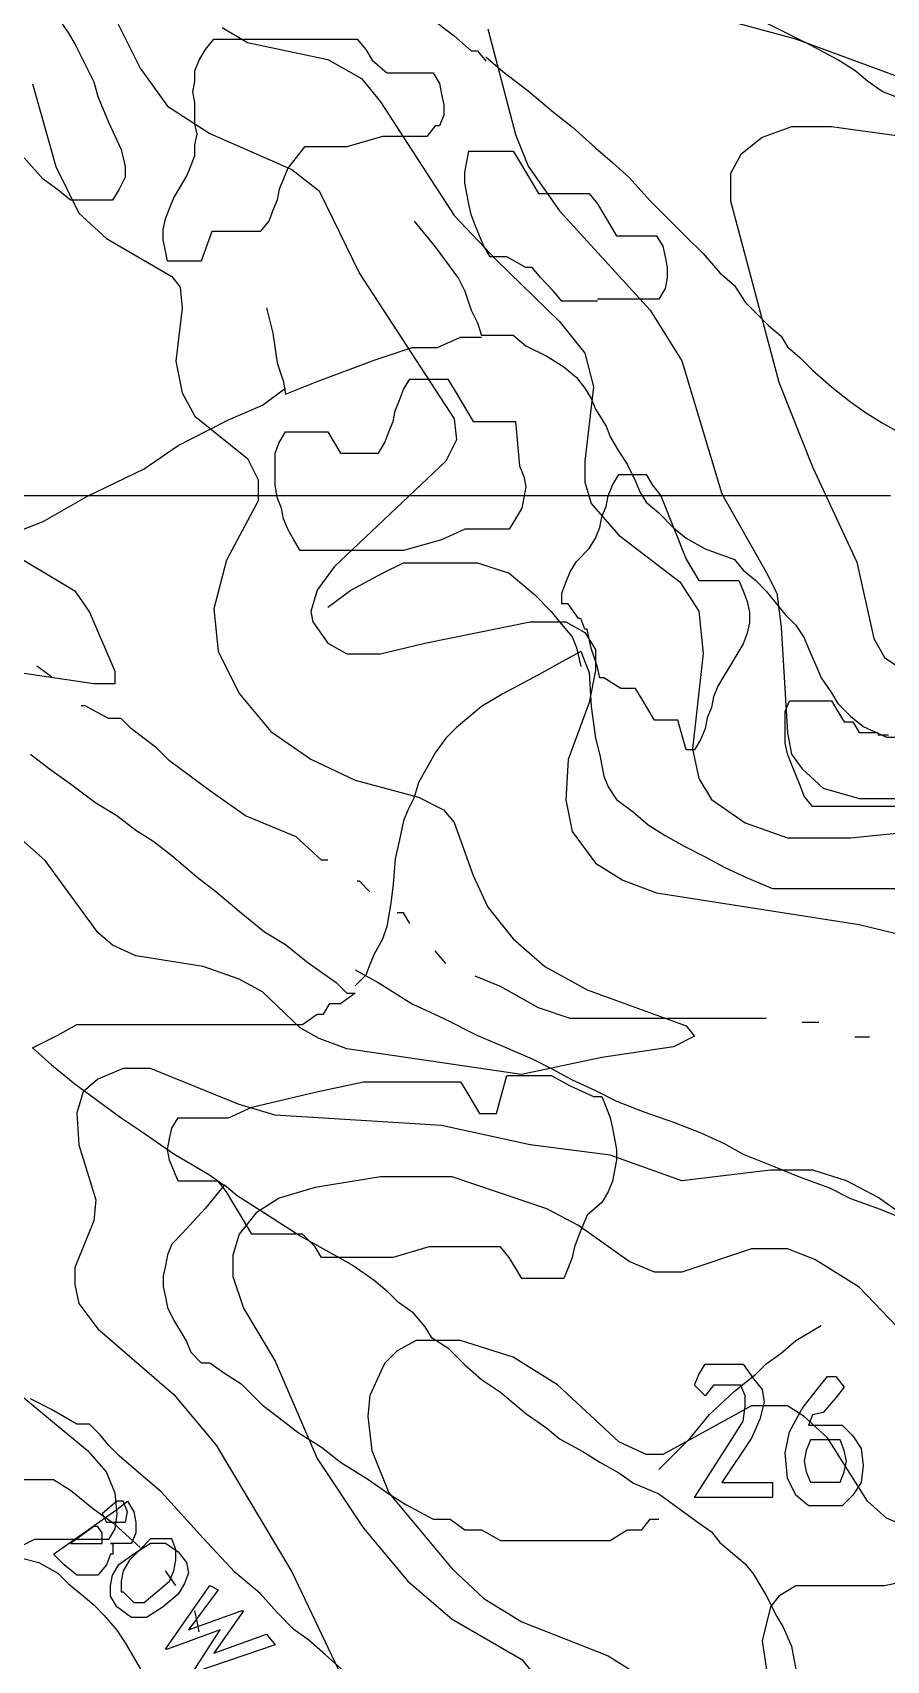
# Model space of a CAD drawing. Extents: x -0.82 to 6.83, y -0.63 to 7.9.
# Drawn here: x 1.087 to 1.3006, y 5.9568 to 6.3638 of the extents above; entities that cross this region are included whole.
import ezdxf

# ---------------------------------------------------------------- set-up
doc = ezdxf.new("R2010")
doc.units = 0
for name, color, linetype in [('Grid', 7, 'CONTINUOUS'), ('Labels', 7, 'CONTINUOUS'), ('roads', 7, 'CONTINUOUS'), ('topo', 7, 'CONTINUOUS'), ('topo_grid', 7, 'CONTINUOUS'), ('water', 7, 'CONTINUOUS'), ('white', 7, 'CONTINUOUS')]:
    doc.layers.add(name, color=color, linetype=linetype)

msp = doc.modelspace()

# ---------------------------------------------------------------- linework, layer by layer
at = {"layer": 'Grid', "color": 1}
for points in [[(1.26736, 6.027204), (1.269469, 6.024559), (1.269995, 6.021384), (1.26894, 6.01715), (1.266831, 6.012388), (1.25945, 6.001275), (1.272104, 6.001275), (1.272104, 5.997571), (1.252597, 5.997571), (1.252597, 5.997571), (1.262087, 6.012388), (1.264722, 6.016621), (1.265249, 6.020325), (1.265249, 6.022971), (1.264196, 6.025617), (1.262614, 6.025617), (1.260505, 6.025617), (1.257342, 6.025617), (1.255233, 6.022971), (1.252598, 6.025617), (1.253651, 6.028263), (1.255233, 6.030909), (1.257869, 6.030909), (1.260504, 6.030909), (1.264722, 6.030909)], [(1.282122, 6.018235), (1.281069, 6.015589), (1.283178, 6.015589), (1.285813, 6.015589), (1.289504, 6.015589), (1.292139, 6.012943), (1.294248, 6.009768), (1.294774, 6.005535), (1.294248, 6.001302), (1.292139, 5.998127), (1.289504, 5.995481), (1.285813, 5.995481), (1.281068, 5.995481), (1.277905, 5.998127), (1.275796, 6.00236), (1.275269, 6.00871), (1.276325, 6.014002), (1.279488, 6.019823), (1.281597, 6.022468), (1.283706, 6.025114), (1.285814, 6.02776), (1.287923, 6.02776), (1.290032, 6.025114), (1.287923, 6.022468), (1.28476, 6.018764)], [(1.283177, 6.001355), (1.285812, 6.001355), (1.287395, 6.001355), (1.288977, 6.001355), (1.29003, 6.004), (1.290556, 6.006646), (1.29003, 6.009292), (1.288977, 6.011938), (1.287395, 6.011938), (1.285286, 6.011938), (1.283177, 6.011938), (1.281595, 6.011938), (1.280542, 6.009292), (1.280015, 6.006646), (1.280542, 6.004), (1.281595, 6.001355)]]:
    msp.add_lwpolyline(points, close=True, dxfattribs=at)
at = {"layer": 'Labels', "color": 6}
for points in [[(1.110764, 5.996619), (1.112346, 5.993973), (1.112873, 5.991327), (1.112873, 5.988681), (1.111817, 5.986035), (1.109182, 5.986035), (1.1076, 5.986035), (1.106547, 5.986035), (1.107073, 5.986035), (1.107073, 5.983389), (1.106547, 5.983389), (1.105491, 5.980744), (1.103382, 5.978098), (1.100746, 5.978098), (1.098111, 5.978098), (1.094947, 5.980744), (1.092312, 5.983389), (1.108129, 5.994502)], [(1.105491, 5.991353), (1.106547, 5.991353), (1.1076, 5.991353), (1.108655, 5.991353), (1.110238, 5.991353), (1.110764, 5.993999), (1.109709, 5.996645), (1.108126, 5.996645), (1.104436, 5.99347)], [(1.103382, 5.990295), (1.102329, 5.990295), (1.096529, 5.986062), (1.097056, 5.986062), (1.098638, 5.986062), (1.10022, 5.986062), (1.101802, 5.986062), (1.103384, 5.986062), (1.10444, 5.986062), (1.10444, 5.986062), (1.10444, 5.988708)], [(1.123418, 5.983971), (1.125527, 5.981326), (1.126053, 5.97868), (1.124997, 5.976034), (1.123415, 5.973388), (1.119724, 5.970213), (1.115506, 5.967567), (1.111815, 5.967567), (1.108124, 5.970213), (1.106542, 5.972859), (1.106542, 5.975505), (1.107069, 5.978151), (1.108651, 5.980796), (1.112341, 5.983442), (1.116559, 5.986088), (1.12025, 5.986088)], [(1.109709, 5.973944), (1.112347, 5.971298), (1.114982, 5.971298), (1.118145, 5.973944), (1.121309, 5.97659), (1.122362, 5.979235), (1.122889, 5.981881), (1.122889, 5.984527), (1.121836, 5.987173), (1.119727, 5.987173), (1.116563, 5.987173), (1.113928, 5.984527), (1.111293, 5.981881), (1.10971, 5.979235), (1.109184, 5.97659), (1.109184, 5.973944)], [(1.133435, 5.974473), (1.126054, 5.964419), (1.139235, 5.969181), (1.139762, 5.969181), (1.13238, 5.958598), (1.145561, 5.96336), (1.14767, 5.960715), (1.127635, 5.953835), (1.127109, 5.953835), (1.133963, 5.964419), (1.120782, 5.959656), (1.120255, 5.959656), (1.131328, 5.975531)]]:
    msp.add_lwpolyline(points, close=True, dxfattribs=at)
at = {"layer": 'roads', "color": 7}
for points in [[(1.171926, 6.376243), (1.174035, 6.376243), (1.177725, 6.373597), (1.180889, 6.370951), (1.18827, 6.366189), (1.192488, 6.363014), (1.196706, 6.359309), (1.198288, 6.359309), (1.200397, 6.356664)], [(1.093888, 6.366876), (1.095997, 6.363701), (1.097579, 6.361056), (1.099688, 6.356822), (1.102323, 6.351531), (1.103376, 6.347826), (1.106012, 6.341476), (1.109176, 6.334597), (1.110229, 6.330364), (1.110229, 6.327718), (1.108649, 6.324543), (1.107067, 6.321897), (1.105485, 6.321897), (1.102849, 6.321897), (1.100741, 6.321897), (1.098105, 6.321897), (1.096523, 6.321897), (1.09336, 6.324543), (1.089669, 6.327189), (1.084924, 6.332481)], [(1.306378, 6.346424), (1.299524, 6.34907), (1.295833, 6.351716), (1.29267, 6.354362), (1.288452, 6.357008), (1.281597, 6.360712), (1.262612, 6.370237)], [(1.200397, 6.357775), (1.204615, 6.354071), (1.210942, 6.349308), (1.217796, 6.343487), (1.222014, 6.340312), (1.227814, 6.335021), (1.232032, 6.331316), (1.23625, 6.327612), (1.241522, 6.321791), (1.247322, 6.315971), (1.250486, 6.312796), (1.254704, 6.308562), (1.258921, 6.3038), (1.262612, 6.300625), (1.265247, 6.296391), (1.271047, 6.290571), (1.274211, 6.287925), (1.275793, 6.285279), (1.278957, 6.282633), (1.28212, 6.279458), (1.286866, 6.275225), (1.291611, 6.271521), (1.295301, 6.268875), (1.299524, 6.266229), (1.304269, 6.263583)], [(1.182471, 6.316659), (1.187743, 6.310309), (1.193543, 6.302371), (1.195125, 6.299196), (1.196708, 6.294434), (1.19829, 6.291259), (1.199345, 6.288084)], [(1.145563, 6.295042), (1.147145, 6.288692), (1.148198, 6.281284), (1.14978, 6.276521), (1.150307, 6.273346)], [(1.150308, 6.273426), (1.158217, 6.276601), (1.172452, 6.281892), (1.181943, 6.285067), (1.18827, 6.285067), (1.194069, 6.287713), (1.199342, 6.287713)], [(1.199343, 6.288189), (1.203561, 6.288189), (1.207252, 6.288189), (1.210415, 6.285544), (1.215688, 6.282898), (1.219906, 6.280252), (1.223069, 6.277606), (1.225178, 6.27496), (1.22676, 6.272314), (1.227813, 6.269669), (1.230451, 6.265435), (1.231504, 6.262789), (1.233613, 6.259085), (1.235721, 6.25591), (1.23783, 6.251677), (1.238886, 6.249031), (1.240468, 6.246385), (1.243632, 6.243739), (1.247323, 6.240035), (1.250486, 6.237389), (1.255231, 6.234744), (1.262613, 6.232098), (1.264722, 6.229452), (1.267885, 6.226806), (1.27052, 6.22416), (1.272629, 6.221514), (1.275267, 6.218339), (1.277902, 6.215694), (1.280011, 6.212519), (1.281064, 6.209873), (1.283172, 6.20511), (1.284228, 6.202464), (1.286863, 6.19876), (1.288445, 6.196114), (1.291608, 6.192939), (1.294772, 6.190294), (1.300576, 6.187648), (1.304794, 6.187648)], [(1.082816, 6.238924), (1.08967, 6.24157), (1.100742, 6.24792), (1.114978, 6.254799), (1.123414, 6.26062), (1.130795, 6.264324), (1.136068, 6.26697), (1.144504, 6.270674), (1.150303, 6.274907)], [(1.160853, 6.220165), (1.166653, 6.224398), (1.174561, 6.228632), (1.179834, 6.231278), (1.184052, 6.231278), (1.191961, 6.231278), (1.198287, 6.231278), (1.206196, 6.228632), (1.20936, 6.225986), (1.212523, 6.22334), (1.216741, 6.219107), (1.21885, 6.216461), (1.222013, 6.212757), (1.223068, 6.210111), (1.224122, 6.205348)], [(1.224124, 6.209105), (1.219379, 6.20646), (1.213579, 6.203285), (1.204616, 6.198522), (1.199344, 6.195347), (1.19618, 6.192701), (1.193017, 6.190055), (1.190382, 6.18741), (1.187744, 6.183705), (1.185635, 6.180001), (1.183526, 6.176297), (1.182473, 6.172593), (1.180891, 6.169418), (1.179838, 6.166772), (1.178783, 6.16201), (1.177729, 6.157247), (1.1772, 6.150897), (1.176674, 6.146135), (1.175621, 6.140314), (1.174565, 6.137139), (1.172456, 6.133435), (1.171401, 6.130789), (1.170348, 6.128143), (1.16771, 6.125497)], [(1.224124, 6.209105), (1.226233, 6.203814), (1.226759, 6.195347), (1.227815, 6.18741), (1.228868, 6.183176), (1.229394, 6.18053), (1.229921, 6.177885), (1.230977, 6.175239), (1.233085, 6.172064), (1.237303, 6.168889), (1.240995, 6.165714), (1.245211, 6.163068), (1.249957, 6.160422), (1.255229, 6.157776), (1.259974, 6.15513), (1.265774, 6.152485), (1.272101, 6.149839), (1.276846, 6.149839), (1.284228, 6.149839), (1.292664, 6.149839), (1.300045, 6.149839), (1.304264, 6.149839)], [(1.086507, 6.183441), (1.091253, 6.179737), (1.096525, 6.176033), (1.102852, 6.17127), (1.108124, 6.168095), (1.11287, 6.164391), (1.117088, 6.161745), (1.121833, 6.158041), (1.12816, 6.152749), (1.132905, 6.149045), (1.139232, 6.143753), (1.145031, 6.138991), (1.150304, 6.135816), (1.155576, 6.131583), (1.159267, 6.128937), (1.162958, 6.126291), (1.165593, 6.123645), (1.167702, 6.123645)], [(1.167708, 6.129466), (1.173507, 6.126291), (1.181943, 6.120999), (1.189852, 6.117295), (1.198288, 6.113062), (1.204615, 6.110416), (1.211996, 6.107241), (1.217269, 6.104595), (1.222014, 6.101949), (1.227814, 6.099303), (1.233086, 6.096658), (1.23994, 6.094012), (1.247322, 6.091366), (1.254176, 6.08872), (1.259976, 6.086074), (1.264725, 6.083428), (1.272634, 6.080253), (1.278961, 6.077608), (1.286342, 6.074962), (1.291615, 6.072316), (1.298996, 6.06967), (1.305323, 6.067024)], [(1.087037, 6.109966), (1.093364, 6.113141), (1.098109, 6.115787), (1.102854, 6.115787), (1.106545, 6.115787), (1.112345, 6.115787), (1.119199, 6.115787), (1.126053, 6.115787), (1.132907, 6.115787), (1.136071, 6.115787), (1.14187, 6.115787), (1.147143, 6.115787), (1.148725, 6.115787), (1.152415, 6.115787), (1.153471, 6.115787), (1.154524, 6.115787), (1.158215, 6.118433), (1.159797, 6.118433), (1.16138, 6.121079), (1.163488, 6.121079), (1.164015, 6.121079), (1.167705, 6.123724)], [(1.087037, 6.109966), (1.091782, 6.105733), (1.097582, 6.10097), (1.109181, 6.092504), (1.113926, 6.089329), (1.122362, 6.083508), (1.131326, 6.078216), (1.135016, 6.07557)], [(1.135018, 6.075703), (1.130272, 6.069882), (1.124473, 6.063532), (1.121835, 6.060886), (1.120782, 6.05824), (1.120256, 6.055594), (1.119729, 6.052948), (1.119729, 6.052948), (1.119729, 6.050303), (1.120256, 6.047657), (1.120782, 6.045011), (1.122364, 6.041836), (1.123947, 6.03919), (1.125529, 6.036544), (1.126584, 6.033898), (1.12922, 6.031253), (1.131328, 6.031253), (1.135019, 6.028607), (1.139237, 6.025961), (1.141873, 6.023315), (1.144508, 6.020669), (1.148726, 6.017494), (1.153471, 6.01379), (1.159271, 6.010086), (1.164016, 6.006382), (1.17087, 6.002148), (1.176143, 5.998444), (1.180361, 5.995798), (1.187215, 5.992094), (1.191433, 5.992094), (1.195123, 5.989448), (1.199341, 5.989448), (1.204087, 5.986803), (1.207777, 5.986803), (1.212523, 5.986803), (1.214631, 5.986803), (1.218849, 5.986803), (1.221485, 5.986803), (1.223593, 5.986803), (1.226757, 5.986803), (1.22992, 5.986803), (1.231505, 5.986803), (1.235723, 5.989448), (1.237832, 5.989448), (1.239414, 5.989448), (1.241523, 5.992094), (1.243632, 5.992094)], [(1.135018, 6.075703), (1.138181, 6.073057), (1.143981, 6.069353), (1.153998, 6.063003), (1.162434, 6.05824), (1.167179, 6.055594), (1.172452, 6.05189), (1.175615, 6.049244), (1.178253, 6.046598), (1.181943, 6.043953), (1.185107, 6.040248), (1.186689, 6.037603), (1.190907, 6.034957), (1.195124, 6.030723), (1.199342, 6.027019), (1.204088, 6.023844), (1.207251, 6.021198), (1.210415, 6.018553), (1.215687, 6.014848), (1.218851, 6.012203), (1.22465, 6.009028), (1.228868, 6.006382), (1.233618, 6.003736), (1.237308, 6.00109), (1.243635, 5.998444), (1.247326, 5.995798), (1.253126, 5.991565), (1.256817, 5.988919), (1.258926, 5.986273), (1.262089, 5.983628), (1.265253, 5.980982), (1.267362, 5.978336), (1.268944, 5.97569), (1.270526, 5.973044), (1.273161, 5.967753), (1.274743, 5.965107), (1.276852, 5.960344), (1.277379, 5.957169), (1.278432, 5.951878)], [(1.243633, 6.00453), (1.246796, 6.007705), (1.251541, 6.012467), (1.256287, 6.018288), (1.262613, 6.024109), (1.267886, 6.028342), (1.270521, 6.030988), (1.274212, 6.033634), (1.277903, 6.036809), (1.28423, 6.040513)], [(1.165599, 5.953439), (1.160326, 5.958201), (1.156108, 5.961905), (1.152418, 5.964551), (1.1482, 5.968784), (1.143982, 5.973547), (1.137655, 5.978839), (1.129746, 5.987305), (1.119201, 5.998947), (1.112347, 6.004768), (1.108656, 6.007943), (1.106021, 6.010589), (1.103912, 6.013234), (1.101277, 6.01588), (1.098113, 6.01588), (1.091786, 6.019584), (1.086509, 6.02223)], [(1.052238, 5.991856), (1.058038, 5.98921), (1.078073, 5.983919), (1.088618, 5.981273), (1.093363, 5.978627), (1.095998, 5.975981), (1.099163, 5.973335), (1.102325, 5.970689), (1.104961, 5.968044), (1.108125, 5.964339), (1.110233, 5.961164), (1.113924, 5.954814), (1.11656, 5.949523), (1.118142, 5.945289), (1.121832, 5.935235), (1.123414, 5.931002), (1.124467, 5.928356), (1.125523, 5.924652)]]:
    msp.add_lwpolyline(points, dxfattribs=at)
at = {"layer": 'topo', "color": 2}
for points in [[(1.102858, 6.377195), (1.11393, 6.35497), (1.120784, 6.345445), (1.131329, 6.338566), (1.151892, 6.32957), (1.158746, 6.324279), (1.168764, 6.303641), (1.19249, 6.267261), (1.193017, 6.261969), (1.190382, 6.256678), (1.162438, 6.230219), (1.15822, 6.224398), (1.156637, 6.219107), (1.157164, 6.216461), (1.160855, 6.211169), (1.1656, 6.208523), (1.174036, 6.208523), (1.185108, 6.211169), (1.21147, 6.216461), (1.220434, 6.216461), (1.225183, 6.213815), (1.227816, 6.209582), (1.227816, 6.20429), (1.226239, 6.196353), (1.220962, 6.182065), (1.220435, 6.172011), (1.222017, 6.164073), (1.227817, 6.156136), (1.234676, 6.151903), (1.243112, 6.148728), (1.293727, 6.14079), (1.304799, 6.138144)], [(1.373338, 6.367988), (1.366484, 6.349467), (1.364375, 6.346821), (1.360157, 6.344175), (1.341704, 6.346821), (1.305324, 6.352113), (1.277907, 6.362167), (1.25629, 6.367988)], [(1.134494, 6.365077), (1.140821, 6.361373), (1.160856, 6.35714), (1.169292, 6.352377), (1.174037, 6.346556), (1.192491, 6.318087), (1.203036, 6.306975), (1.218853, 6.291629), (1.225185, 6.283691), (1.227288, 6.275225), (1.225185, 6.256704), (1.225185, 6.251412), (1.226762, 6.246121), (1.233621, 6.238183), (1.248911, 6.226541), (1.253656, 6.219133), (1.254709, 6.20855), (1.252073, 6.184737), (1.253656, 6.177329), (1.256818, 6.172037), (1.265255, 6.166216), (1.2758, 6.162512), (1.291616, 6.162512), (1.31798, 6.165158)], [(1.200923, 6.364813), (1.207777, 6.338354), (1.21094, 6.330417), (1.218849, 6.319304), (1.241525, 6.294434), (1.249434, 6.281734), (1.259451, 6.248502), (1.270523, 6.228923), (1.273161, 6.223631), (1.274214, 6.215164), (1.275796, 6.188706), (1.276849, 6.183414), (1.279487, 6.17971), (1.284759, 6.174948), (1.293722, 6.172302), (1.304794, 6.172302)], [(1.087034, 6.351001), (1.092833, 6.330364), (1.098633, 6.318722), (1.105487, 6.312372), (1.121832, 6.302847), (1.12394, 6.300201), (1.124467, 6.29491), (1.122885, 6.281681), (1.124467, 6.273743), (1.12763, 6.267922), (1.140811, 6.257339), (1.143449, 6.252047), (1.143449, 6.246756), (1.13554, 6.231939), (1.132377, 6.219768), (1.13343, 6.209185), (1.138703, 6.198601), (1.146611, 6.189076), (1.156629, 6.182197), (1.167701, 6.176906), (1.183518, 6.172672), (1.189845, 6.169497), (1.19248, 6.166322), (1.197226, 6.153093), (1.200916, 6.145156), (1.207243, 6.137218), (1.215152, 6.130339), (1.225701, 6.124518), (1.250482, 6.115522), (1.252591, 6.112876), (1.247318, 6.110231), (1.229388, 6.107585), (1.209352, 6.103351), (1.165591, 6.109701), (1.158737, 6.112347), (1.153992, 6.114993), (1.144501, 6.123989), (1.138702, 6.127164), (1.129738, 6.130339), (1.112867, 6.132985), (1.107067, 6.135631), (1.103376, 6.138806), (1.090195, 6.156797), (1.081232, 6.164735)], [(1.33274, 6.333909), (1.28687, 6.340259), (1.276852, 6.340259), (1.269471, 6.337614), (1.264199, 6.33338), (1.261561, 6.328618), (1.261561, 6.321739), (1.273688, 6.276389), (1.282124, 6.255222), (1.293196, 6.23141), (1.297414, 6.21236), (1.30005, 6.207597), (1.304794, 6.204422)], [(1.079133, 6.235352), (1.097587, 6.22424), (1.101278, 6.218948), (1.107605, 6.204131), (1.107605, 6.200956), (1.105496, 6.200956), (1.102332, 6.200956), (1.07017, 6.205719)], [(1.32009, 6.057182), (1.298473, 6.072528), (1.290565, 6.076761), (1.282129, 6.079407), (1.271584, 6.079407), (1.24944, 6.076761), (1.231509, 6.083111), (1.211474, 6.085757), (1.189329, 6.090519), (1.147677, 6.093165), (1.138714, 6.095811), (1.11657, 6.104807), (1.109715, 6.104807), (1.103388, 6.102161), (1.099698, 6.098986), (1.098116, 6.093694), (1.098642, 6.085757), (1.10286, 6.071998), (1.102334, 6.066707), (1.097589, 6.055065), (1.097589, 6.050832), (1.098642, 6.046069), (1.103387, 6.039719), (1.122368, 6.023315), (1.132913, 6.010615), (1.151894, 5.978971), (1.163493, 5.954629)], [(1.306907, 6.036412), (1.293725, 6.05017), (1.282653, 6.057049), (1.275799, 6.059695), (1.266835, 6.059695), (1.249436, 6.053874), (1.242582, 6.053874), (1.236255, 6.05652), (1.223596, 6.065516), (1.215688, 6.069749), (1.191962, 6.077687), (1.182999, 6.077687), (1.174035, 6.077687), (1.157691, 6.075041), (1.148728, 6.072395), (1.142928, 6.068691), (1.13871, 6.063399), (1.137128, 6.058108), (1.137128, 6.052816), (1.139763, 6.044879), (1.147672, 6.031649), (1.158217, 6.007308), (1.169816, 5.989845), (1.180889, 5.976616), (1.191961, 5.967091), (1.20936, 5.957037), (1.211995, 5.953862)], [(1.306904, 5.989739), (1.300577, 5.992385), (1.295832, 5.996619), (1.285814, 6.012494), (1.280015, 6.017785), (1.275797, 6.020431), (1.271579, 6.020431), (1.266833, 6.020431), (1.249434, 6.010906), (1.244689, 6.00826), (1.240467, 6.00826), (1.233617, 6.011435), (1.218323, 6.025723), (1.20725, 6.032602), (1.194069, 6.036835), (1.182997, 6.036835), (1.178252, 6.034189), (1.175088, 6.031014), (1.171398, 6.023077), (1.170871, 6.017785), (1.171924, 6.009319), (1.176142, 5.998735), (1.19196, 5.979685), (1.199868, 5.972277), (1.209359, 5.966456), (1.230976, 5.957989), (1.23678, 5.954285)], [(1.082287, 6.024611), (1.100741, 6.009266), (1.105486, 6.003974), (1.107595, 5.998682), (1.108121, 5.993391), (1.107595, 5.989686), (1.106013, 5.987041), (1.08756, 5.987041), (1.07016, 5.978574)], [(1.320086, 5.979712), (1.30005, 5.975478), (1.284761, 5.975478), (1.277907, 5.975478), (1.273689, 5.972833), (1.27158, 5.970187), (1.269472, 5.96172), (1.271054, 5.951137), (1.276326, 5.932616), (1.276852, 5.913566), (1.280544, 5.892399), (1.279491, 5.884462), (1.274217, 5.865412), (1.273691, 5.854828), (1.277382, 5.844245), (1.28529, 5.82837), (1.300581, 5.791461)]]:
    msp.add_lwpolyline(points, dxfattribs=at)
at = {"layer": 'topo_grid', "color": 7}
msp.add_lwpolyline([(0.743794, 6.248105), (0.780701, 6.248105), (0.818135, 6.248105), (0.85557, 6.248105), (0.892481, 6.248105), (0.929916, 6.248105), (0.966823, 6.248105), (1.004257, 6.248105), (1.041164, 6.248105), (1.078603, 6.248105), (1.115511, 6.248105), (1.152945, 6.248105), (1.190379, 6.248105), (1.227286, 6.248105), (1.264725, 6.248105), (1.301632, 6.248105)], dxfattribs=at)
at = {"layer": 'water', "color": 4}
for points in [[(1.091783, 6.202755), (1.088092, 6.205401)], [(1.160853, 6.156903), (1.159271, 6.156903), (1.152944, 6.162724), (1.140291, 6.168016), (1.131327, 6.174366), (1.12131, 6.181774), (1.118146, 6.184949), (1.111819, 6.189711), (1.109184, 6.192357), (1.106019, 6.192357), (1.100221, 6.195532), (1.099165, 6.195532)], [(1.171398, 6.148992), (1.168763, 6.151638), (1.168236, 6.151638)], [(1.181416, 6.141081), (1.179834, 6.143727), (1.178251, 6.143727)], [(1.19038, 6.131053), (1.187742, 6.134228)], [(1.270523, 6.117348), (1.265777, 6.117348), (1.258923, 6.117348), (1.249433, 6.117348), (1.242579, 6.117348), (1.233088, 6.117348), (1.225707, 6.117348), (1.221489, 6.117348), (1.21358, 6.119994), (1.208835, 6.12264), (1.20409, 6.125285), (1.197763, 6.127931)], [(1.283704, 6.11629), (1.282651, 6.11629), (1.279487, 6.11629)], [(1.296358, 6.112612), (1.294249, 6.112612), (1.292667, 6.112612)], [(1.113927, 5.985003), (1.1076, 5.990824), (1.102328, 5.994528), (1.096528, 5.999291), (1.09231, 6.001937), (1.089675, 6.001937), (1.085457, 6.001937), (1.078075, 6.001937), (1.071748, 6.001937), (1.067003, 6.001937), (1.062257, 6.005112), (1.054876, 6.007758), (1.049076, 6.010403), (1.047494, 6.010403)], [(1.122891, 5.975531), (1.120253, 5.979235)], [(1.128691, 5.963916), (1.128165, 5.966562), (1.127635, 5.969208)]]:
    msp.add_lwpolyline(points, dxfattribs=at)
at = {"layer": 'white', "color": 7}
for points in [[(1.129218, 6.306657), (1.126583, 6.306657), (1.124474, 6.306657), (1.122365, 6.306657), (1.120783, 6.306657), (1.120257, 6.309303), (1.11973, 6.311949), (1.11973, 6.314595), (1.120257, 6.317241), (1.12131, 6.319886), (1.122365, 6.322532), (1.123948, 6.325178), (1.12553, 6.327824), (1.126586, 6.33047), (1.127639, 6.333116), (1.127639, 6.335761), (1.128165, 6.338407), (1.127639, 6.341053), (1.127639, 6.346345), (1.127112, 6.348991), (1.127639, 6.351636), (1.127639, 6.354282), (1.128694, 6.356928), (1.130276, 6.359574), (1.132385, 6.36222), (1.134497, 6.36222), (1.137132, 6.36222), (1.140295, 6.36222), (1.14293, 6.36222), (1.146094, 6.36222), (1.149257, 6.36222), (1.151895, 6.36222), (1.155058, 6.36222), (1.158221, 6.36222), (1.160859, 6.36222), (1.163494, 6.36222), (1.166129, 6.36222), (1.168238, 6.36222), (1.170347, 6.359574), (1.171929, 6.356928), (1.17562, 6.353753), (1.177202, 6.353753), (1.179311, 6.353753), (1.181419, 6.353753), (1.183528, 6.353753), (1.185637, 6.353753), (1.187219, 6.353753), (1.188801, 6.351107), (1.189328, 6.348461), (1.189854, 6.345816), (1.189854, 6.34317), (1.188799, 6.340524), (1.187746, 6.340524), (1.185637, 6.337878), (1.183002, 6.337878), (1.180364, 6.337878), (1.177728, 6.337878), (1.174566, 6.337878), (1.165603, 6.335232), (1.162965, 6.335232), (1.159802, 6.335232), (1.157167, 6.335232), (1.155058, 6.335232), (1.152949, 6.332586), (1.15084, 6.329941), (1.149785, 6.327295), (1.148732, 6.324649), (1.148205, 6.322003), (1.147149, 6.319357), (1.146096, 6.316711), (1.143988, 6.314066), (1.141879, 6.314066), (1.13977, 6.314066), (1.137132, 6.314066), (1.134497, 6.314066), (1.131862, 6.314066), (1.129219, 6.306657)], [(1.208834, 6.255513), (1.209887, 6.252868), (1.210413, 6.250222), (1.209887, 6.247576), (1.20936, 6.24493), (1.207778, 6.242284), (1.206196, 6.239638), (1.203558, 6.239638), (1.200923, 6.239638), (1.198288, 6.239638), (1.195124, 6.239638), (1.189325, 6.236993), (1.179834, 6.234347), (1.173507, 6.234347), (1.170344, 6.234347), (1.167181, 6.234347), (1.164017, 6.234347), (1.161381, 6.234347), (1.158746, 6.234347), (1.156108, 6.234347), (1.154, 6.234347), (1.152417, 6.236993), (1.150835, 6.239638), (1.149779, 6.242284), (1.149253, 6.24493), (1.1482, 6.247576), (1.147673, 6.250751), (1.147673, 6.253397), (1.147673, 6.256043), (1.147673, 6.258688), (1.148726, 6.261334), (1.150309, 6.26398), (1.151891, 6.26398), (1.154, 6.26398), (1.155582, 6.26398), (1.157693, 6.26398), (1.159273, 6.26398), (1.160855, 6.26398), (1.162437, 6.261334), (1.164019, 6.258688), (1.166131, 6.258688), (1.167713, 6.258688), (1.169822, 6.258688), (1.17193, 6.258688), (1.173513, 6.258688), (1.175095, 6.261334), (1.176148, 6.26398), (1.177203, 6.266626), (1.17773, 6.269272), (1.178783, 6.271918), (1.179839, 6.274563), (1.181421, 6.277209), (1.183003, 6.277209), (1.185112, 6.277209), (1.187221, 6.277209), (1.189329, 6.277209), (1.190912, 6.277209), (1.192494, 6.274563), (1.194073, 6.271918), (1.195656, 6.269272), (1.197238, 6.266626), (1.199346, 6.266626), (1.201455, 6.266626), (1.20409, 6.266626), (1.206199, 6.266626), (1.207781, 6.266626), (1.208834, 6.255513)], [(1.248378, 6.191934), (1.246269, 6.191934), (1.244687, 6.191934), (1.242578, 6.191934), (1.240996, 6.19458), (1.239414, 6.197226), (1.237832, 6.199871), (1.236249, 6.199871), (1.234141, 6.199871), (1.229923, 6.202517), (1.22887, 6.202517), (1.228343, 6.205163), (1.228343, 6.205163), (1.228343, 6.205163), (1.226761, 6.209926), (1.226761, 6.209926), (1.225708, 6.214688), (1.225181, 6.214688), (1.224128, 6.217334), (1.223602, 6.217334), (1.220967, 6.221038), (1.22044, 6.221038), (1.219384, 6.221038), (1.219384, 6.223684), (1.22044, 6.22633), (1.221493, 6.228976), (1.223075, 6.231621), (1.226238, 6.234796), (1.22782, 6.237442), (1.228876, 6.240088), (1.229403, 6.242734), (1.230456, 6.24538), (1.230982, 6.248026), (1.232038, 6.250671), (1.23362, 6.253317), (1.235729, 6.253317), (1.237311, 6.253317), (1.23942, 6.253317), (1.240475, 6.253317), (1.242055, 6.250671), (1.244164, 6.248026), (1.245219, 6.24538), (1.246272, 6.242734), (1.248381, 6.237442), (1.249437, 6.234796), (1.25049, 6.232151), (1.252072, 6.229505), (1.253654, 6.226859), (1.255763, 6.226859), (1.257872, 6.226859), (1.25998, 6.226859), (1.261563, 6.226859), (1.263671, 6.226859), (1.264727, 6.224213), (1.26578, 6.221567), (1.266307, 6.218921), (1.266307, 6.216276), (1.26578, 6.21363), (1.264727, 6.210984), (1.263145, 6.208338), (1.261563, 6.205692), (1.25998, 6.203046), (1.258398, 6.200401), (1.257345, 6.197755), (1.256816, 6.195109), (1.255763, 6.192463), (1.255237, 6.189817), (1.254183, 6.187171), (1.252601, 6.184526), (1.250493, 6.184526), (1.248379, 6.191934)], [(1.20567, 6.103087), (1.208305, 6.103087), (1.210943, 6.103087), (1.215688, 6.103087), (1.216741, 6.103087), (1.221486, 6.100441), (1.227286, 6.097795), (1.229395, 6.097795), (1.230451, 6.095149), (1.231504, 6.092504), (1.23203, 6.089858), (1.232557, 6.087212), (1.233083, 6.084566), (1.233083, 6.08192), (1.232557, 6.079274), (1.23203, 6.076629), (1.230977, 6.073983), (1.229395, 6.071337), (1.225704, 6.068162), (1.224651, 6.065516), (1.223595, 6.06287), (1.222542, 6.060224), (1.222016, 6.057579), (1.22096, 6.054933), (1.219907, 6.052287), (1.218325, 6.052287), (1.216743, 6.052287), (1.214634, 6.052287), (1.212525, 6.052287), (1.210943, 6.052287), (1.209361, 6.052287), (1.207778, 6.054933), (1.206196, 6.057579), (1.204088, 6.060224), (1.202505, 6.060224), (1.200397, 6.060224), (1.197759, 6.060224), (1.195123, 6.060224), (1.192488, 6.060224), (1.189325, 6.060224), (1.186161, 6.060224), (1.177198, 6.057579), (1.174563, 6.057579), (1.171399, 6.057579), (1.168764, 6.057579), (1.166129, 6.057579), (1.163491, 6.057579), (1.161382, 6.057579), (1.159273, 6.057579), (1.157691, 6.060224), (1.154527, 6.063399), (1.152945, 6.063399), (1.150836, 6.063399), (1.148725, 6.063399), (1.146616, 6.063399), (1.143978, 6.063399), (1.141869, 6.063399), (1.140287, 6.066045), (1.138705, 6.068691), (1.137123, 6.071337), (1.135541, 6.073983), (1.133432, 6.076629), (1.13185, 6.076629), (1.129212, 6.076629), (1.127103, 6.076629), (1.124994, 6.076629), (1.123412, 6.076629), (1.122356, 6.079274), (1.121303, 6.08192), (1.120777, 6.084566), (1.121303, 6.087212), (1.12183, 6.089858), (1.123412, 6.092504), (1.124994, 6.092504), (1.127632, 6.092504), (1.130267, 6.092504), (1.132903, 6.092504), (1.136067, 6.092504), (1.141865, 6.095149), (1.157684, 6.098854), (1.16981, 6.101499), (1.176137, 6.101499), (1.179301, 6.101499), (1.181936, 6.101499), (1.184571, 6.101499), (1.187735, 6.101499), (1.189844, 6.101499), (1.191952, 6.101499), (1.194064, 6.101499), (1.195646, 6.098854), (1.197228, 6.096208), (1.19881, 6.093562), (1.200919, 6.093562), (1.203028, 6.093562), (1.205671, 6.103087)]]:
    msp.add_lwpolyline(points, close=True, dxfattribs=at)
for points in [[(1.228341, 6.296656), (1.225706, 6.296656), (1.223597, 6.296656), (1.220962, 6.296656), (1.21938, 6.296656), (1.217271, 6.299302), (1.214108, 6.302477), (1.211997, 6.305123), (1.210415, 6.305123), (1.205669, 6.307769), (1.203561, 6.307769), (1.201452, 6.307769), (1.19987, 6.310414), (1.198814, 6.31306), (1.197761, 6.315706), (1.196705, 6.318352), (1.196179, 6.320998), (1.195652, 6.323644), (1.195126, 6.326289), (1.195126, 6.328935), (1.195652, 6.331581), (1.196179, 6.334227), (1.197761, 6.334227), (1.199343, 6.334227), (1.201452, 6.334227), (1.203561, 6.334227), (1.205143, 6.334227), (1.207252, 6.334227), (1.208834, 6.331581), (1.210416, 6.328935), (1.211998, 6.326289), (1.213581, 6.323644), (1.215689, 6.323644), (1.217798, 6.323644), (1.220436, 6.323644), (1.222545, 6.323644), (1.224653, 6.323644), (1.226233, 6.323644), (1.228342, 6.320998), (1.229924, 6.318352), (1.231506, 6.315706), (1.233088, 6.31306), (1.235197, 6.31306), (1.237308, 6.31306), (1.239417, 6.31306), (1.241526, 6.31306), (1.243108, 6.31306), (1.24469, 6.310414), (1.245217, 6.307769), (1.245743, 6.305123), (1.245743, 6.302477), (1.245217, 6.299831), (1.243635, 6.297185), (1.241526, 6.297185), (1.239417, 6.297185), (1.236782, 6.297185), (1.234147, 6.297185), (1.231511, 6.297185), (1.228341, 6.297185), (1.228341, 6.297185)], [(1.302686, 6.170291), (1.300049, 6.170291), (1.297412, 6.170291), (1.291613, 6.170291), (1.288975, 6.170291), (1.28634, 6.170291), (1.284231, 6.170291), (1.282122, 6.170291), (1.280014, 6.172937), (1.278961, 6.175583), (1.277905, 6.178229), (1.276852, 6.180874), (1.275796, 6.18352), (1.27527, 6.186166), (1.27527, 6.188812), (1.27527, 6.191458), (1.27527, 6.194104), (1.276325, 6.196749), (1.277378, 6.196749), (1.279487, 6.196749), (1.281069, 6.196749), (1.283178, 6.196749), (1.285287, 6.196749), (1.286869, 6.196749), (1.288451, 6.194104), (1.290033, 6.191458), (1.292142, 6.191458), (1.293724, 6.188812), (1.29636, 6.188812), (1.298466, 6.188812), (1.298466, 6.188812)], [(1.298466, 6.188283), (1.301104, 6.188283)]]:
    msp.add_lwpolyline(points, dxfattribs=at)

doc.saveas('drawing.dxf')
